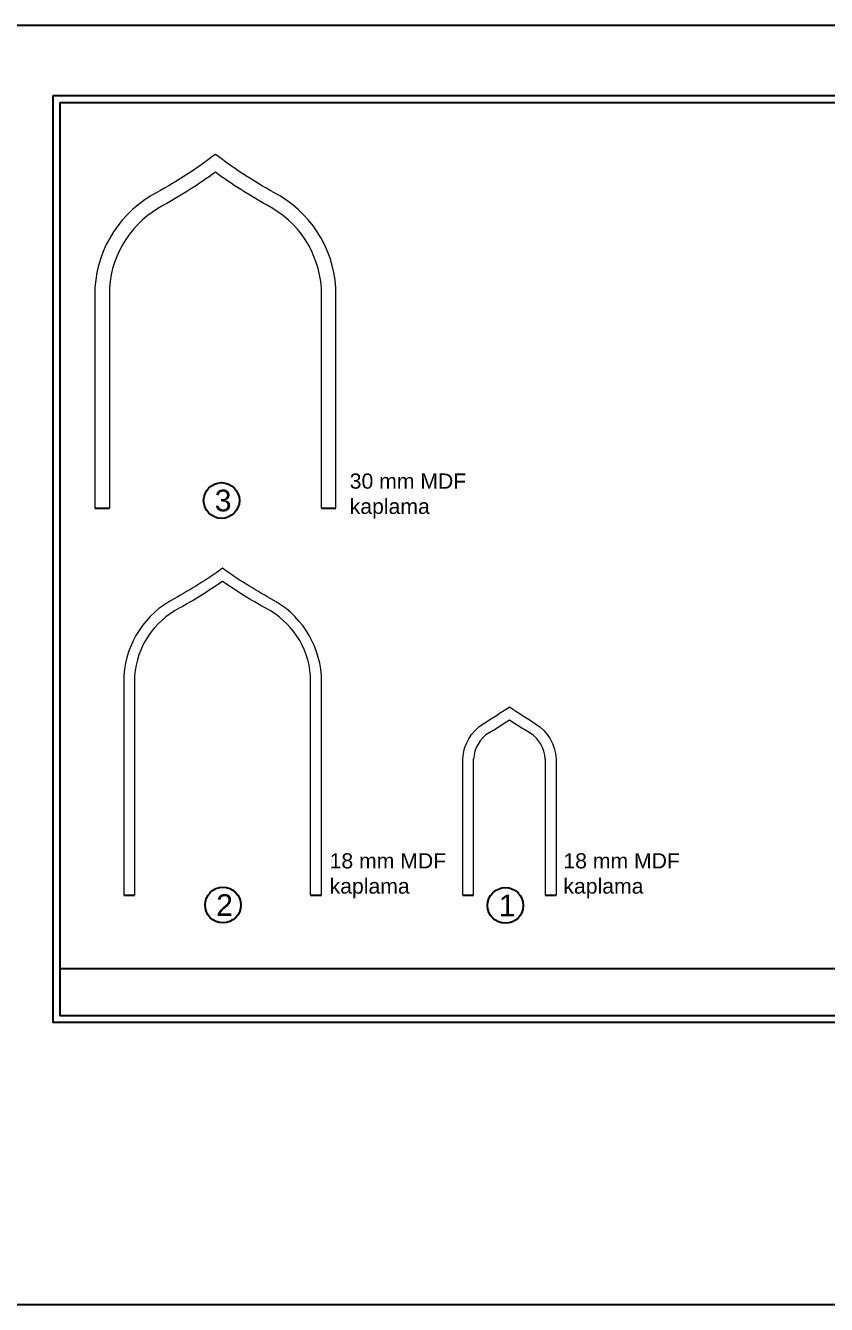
# Model space of a CAD drawing. Header units: metres. Extents: x 7064 to 15770, y 8440 to 11994.
# Drawn here: x 10540 to 12765, y 8440 to 11994 of the extents above; entities that cross this region are included whole.
import ezdxf

# ---------------------------------------------------------------- set-up
doc = ezdxf.new("R2010")
doc.units = ezdxf.units.M
doc.layers.add('AKM-DUVARLAR', color=6, linetype='Continuous', lineweight=60)
doc.layers.add('GÖRÜNÜŞ 015-O4M', color=125, linetype='Continuous', lineweight=15)
doc.styles.get("Standard").update_dxf_attribs({"font": 'arial.ttf'})

msp = doc.modelspace()

# ---------------------------------------------------------------- linework, layer by layer
at = {"color": 0}
for p, q in [((10733.024, 10652.979), (10773.024, 10652.979)), ((11362.022, 10652.979), (11402.022, 10652.979)), ((10813.001, 9577.06), (10843.001, 9577.06)), ((11331.999, 9577.06), (11361.999, 9577.06)), ((11755.153, 9577.06), (11785.153, 9577.06)), ((11984.151, 9577.06), (12014.151, 9577.06))]:
    msp.add_line(p, q, dxfattribs=at)
msp.add_line((15620.221, 9372.689), (10635.774, 9372.689))
msp.add_lwpolyline([(7063.944, 8440.111), (15770.364, 8440.111), (15770.364, 11994.02), (7063.944, 11994.02)], close=True, dxfattribs=at)
at = {"color": 253}
for points in [[(10616.69, 11799.422), (15620.221, 11799.422), (15620.221, 9223.147), (10616.69, 9223.147)], [(10635.774, 11780.339), (15620.221, 11780.339), (15620.221, 9242.23), (10635.774, 9242.23)]]:
    msp.add_lwpolyline(points, close=True, dxfattribs=at)
at = {"color": 240, "true_color": 0xed1f24}
for centre in [(11084.588, 10674.158), (11088.57, 9549.933), (11873.461, 9548.798)]:
    msp.add_circle(centre, 49.627, dxfattribs=at)
at = {"layer": 'GÖRÜNÜŞ 015-O4M', "color": 0}
for p, q in [((11785.153, 9577.06), (11785.153, 9956.274)), ((11984.151, 9956.24), (11984.151, 9577.06))]:
    msp.add_line(p, q, dxfattribs=at)
for points in [[(11402.022, 10652.979), (11402.022, 11266.328, 0.26148235), (11230.315, 11529.971, -0.03651677), (11067.523, 11636.152, -0.03651585), (10904.733, 11529.973, 0.261628), (10733.024, 11266.326), (10733.024, 10652.979)], [(11362.022, 10652.979), (11362.022, 11264.969, 0.26069291), (11211.382, 11494.733, -0.03109303), (11067.523, 11586.288, -0.03109323), (10923.661, 11494.731, 0.26084809), (10773.024, 11264.972), (10773.024, 10652.979)], [(11361.999, 9577.06), (11361.999, 10188.334, 0.26022933), (11221.906, 10401.187, -0.02853254), (11087.5, 10485.73, -0.02853331), (10953.088, 10401.184, 0.26039), (10813.001, 10188.34), (10813.001, 9577.06)], [(11331.999, 9577.06), (11331.999, 10187.206, 0.25942067), (11207.745, 10374.737, -0.02486501), (11087.5, 10449.103, -0.02486664), (10967.244, 10374.732, 0.25959076), (10843.001, 10187.217), (10843.001, 9577.06)], [(11755.153, 9577.06), (11755.153, 9956.788, -0.24407477), (11811.757, 10053.848, 0.00709056), (11884.652, 10100.489, 0.00708849), (11957.521, 10053.863, -0.24383123), (12014.151, 9956.758), (12014.151, 9577.06)]]:
    msp.add_lwpolyline(points, format="xyb", dxfattribs=at)
for centre, radius, start, end in [((10217.889, 12593.242), 3028.158, 302.108608, 303.395942), ((13551.335, 12593.02), 3027.929, 236.603024, 237.889791), ((11876.949, 9950.794), 91.943, 122.53813, 176.918225), ((11892.194, 9950.7), 92.107, 3.110147, 57.433428)]:
    msp.add_arc(centre, radius, start, end, dxfattribs=at)

# ---------------------------------------------------------------- texts
at = {"color": 240, "true_color": 0xed1f24, "char_height": 60.022, "attachment_point": 1}
for s, insert in [('3', (11065.733, 10704.233)), ('2', (11069.714, 9580.008)), ('1', (11854.605, 9578.873))]:
    msp.add_mtext_dynamic_manual_height_columns(s, width=109.80472, gutter_width=3.125, heights=[0], dxfattribs=dict(at, insert=insert))
at = {"layer": 'AKM-DUVARLAR', "color": 0, "char_height": 42.1358, "attachment_point": 1}
for s, insert in [('30 mm MDF\\Pkaplama', (11440.854, 10749.253)), ('18 mm MDF\\Pkaplama', (11384.996, 9694.009)), ('18 mm MDF\\Pkaplama', (12034.622, 9694.009))]:
    msp.add_mtext_dynamic_manual_height_columns(s, width=513.27459, gutter_width=4.688, heights=[0], dxfattribs=dict(at, insert=insert))

doc.saveas('drawing.dxf')
